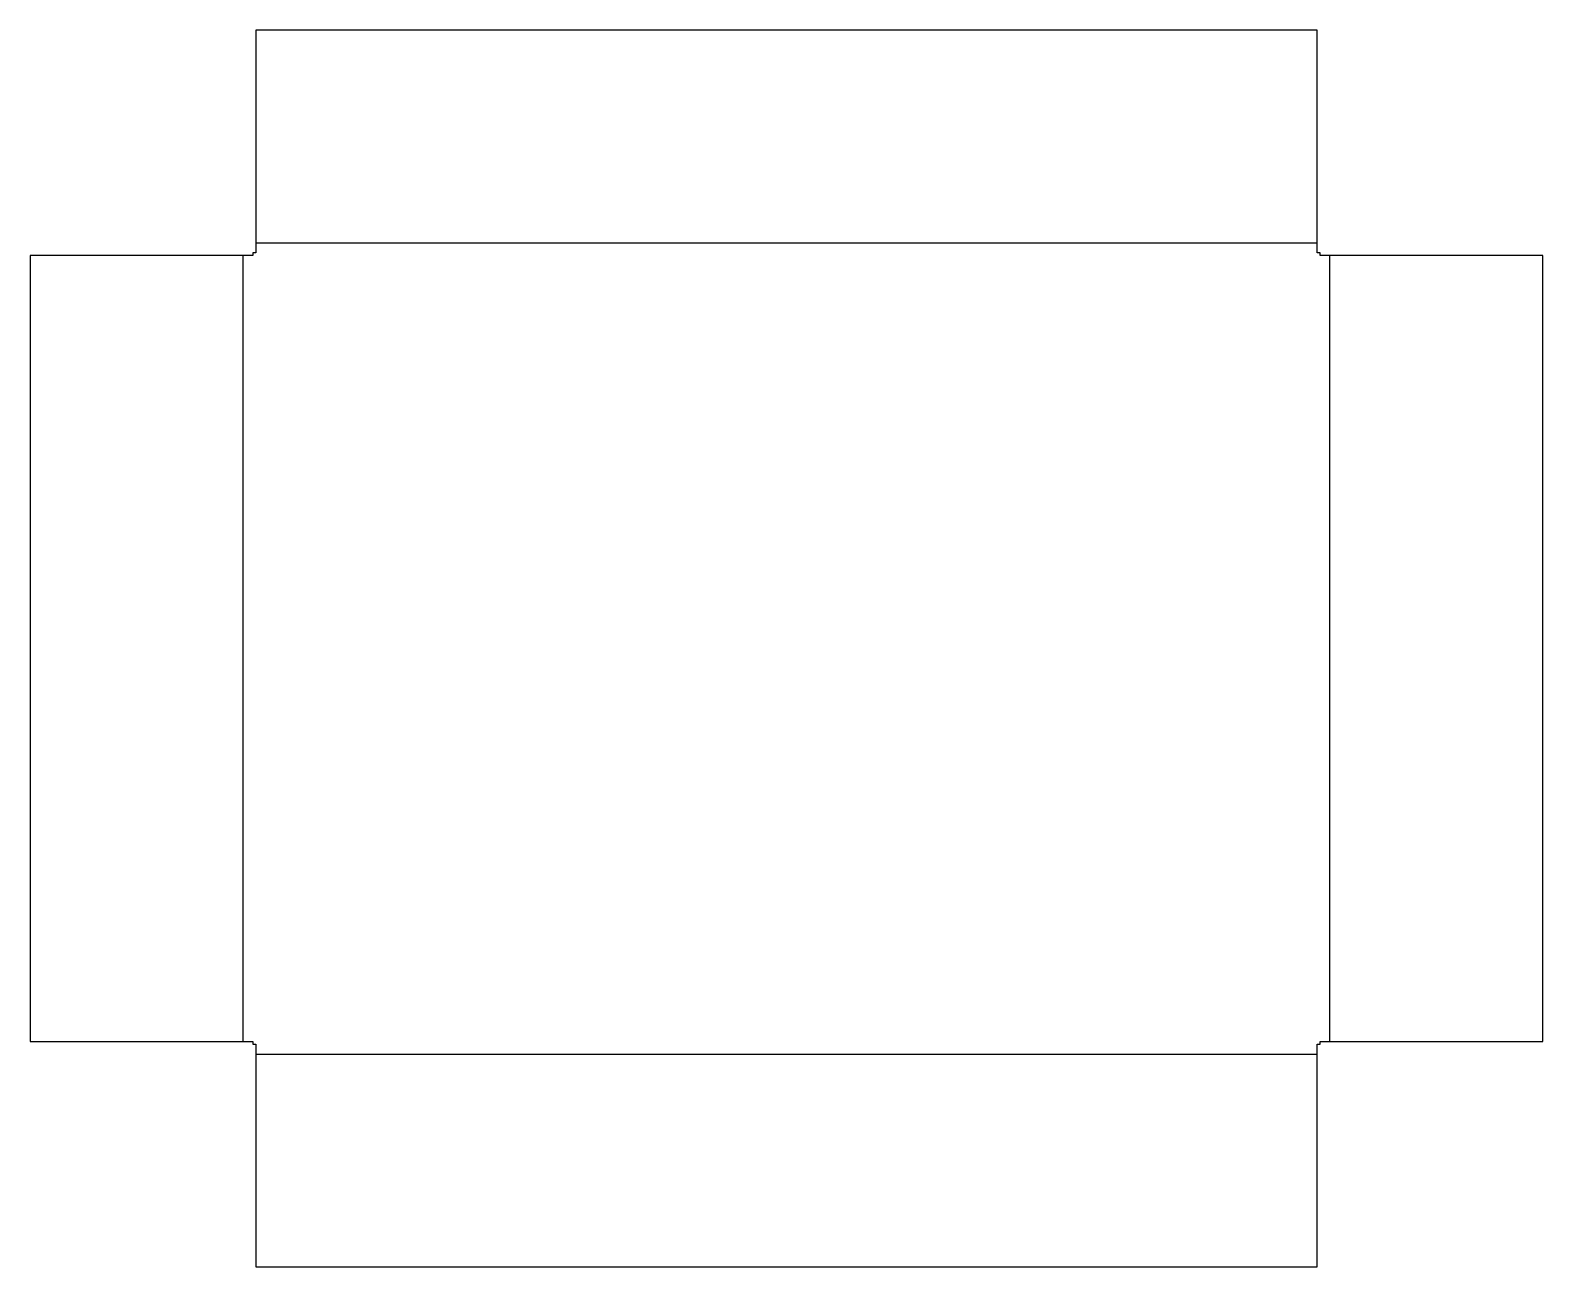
# Model space of a CAD drawing. Header units: millimetres. Extents: x 0 to 274, y 0 to 224.
import ezdxf

# ---------------------------------------------------------------- set-up
doc = ezdxf.new("R2010")
doc.units = ezdxf.units.MM
doc.layers.get('0').update_dxf_attribs({"linetype": 'CONTINUOUS'})
doc.layers.add('Nck-DG', color=1, linetype='CONTINUOUS')

msp = doc.modelspace()

# ---------------------------------------------------------------- linework, layer by layer
msp.add_lwpolyline([(0, 40.9), (40.4, 40.9), (40.4, 40.4), (40.9, 40.4), (40.9, 0), (233.5, 0), (233.5, 40.4), (234, 40.4), (234, 40.9), (274.4, 40.9), (274.4, 183.5), (234, 183.5), (234, 184), (233.5, 184), (233.5, 224.4), (40.9, 224.4), (40.9, 184), (40.4, 184), (40.4, 183.5), (0, 183.5)], close=True)
at = {"layer": 'Nck-DG'}
for p, q in [((40.9, 185.8), (233.5, 185.8)), ((38.6, 40.9), (38.6, 183.5)), ((235.8, 40.9), (235.8, 183.5)), ((40.9, 38.6), (233.5, 38.6))]:
    msp.add_line(p, q, dxfattribs=at)

doc.saveas('drawing.dxf')
